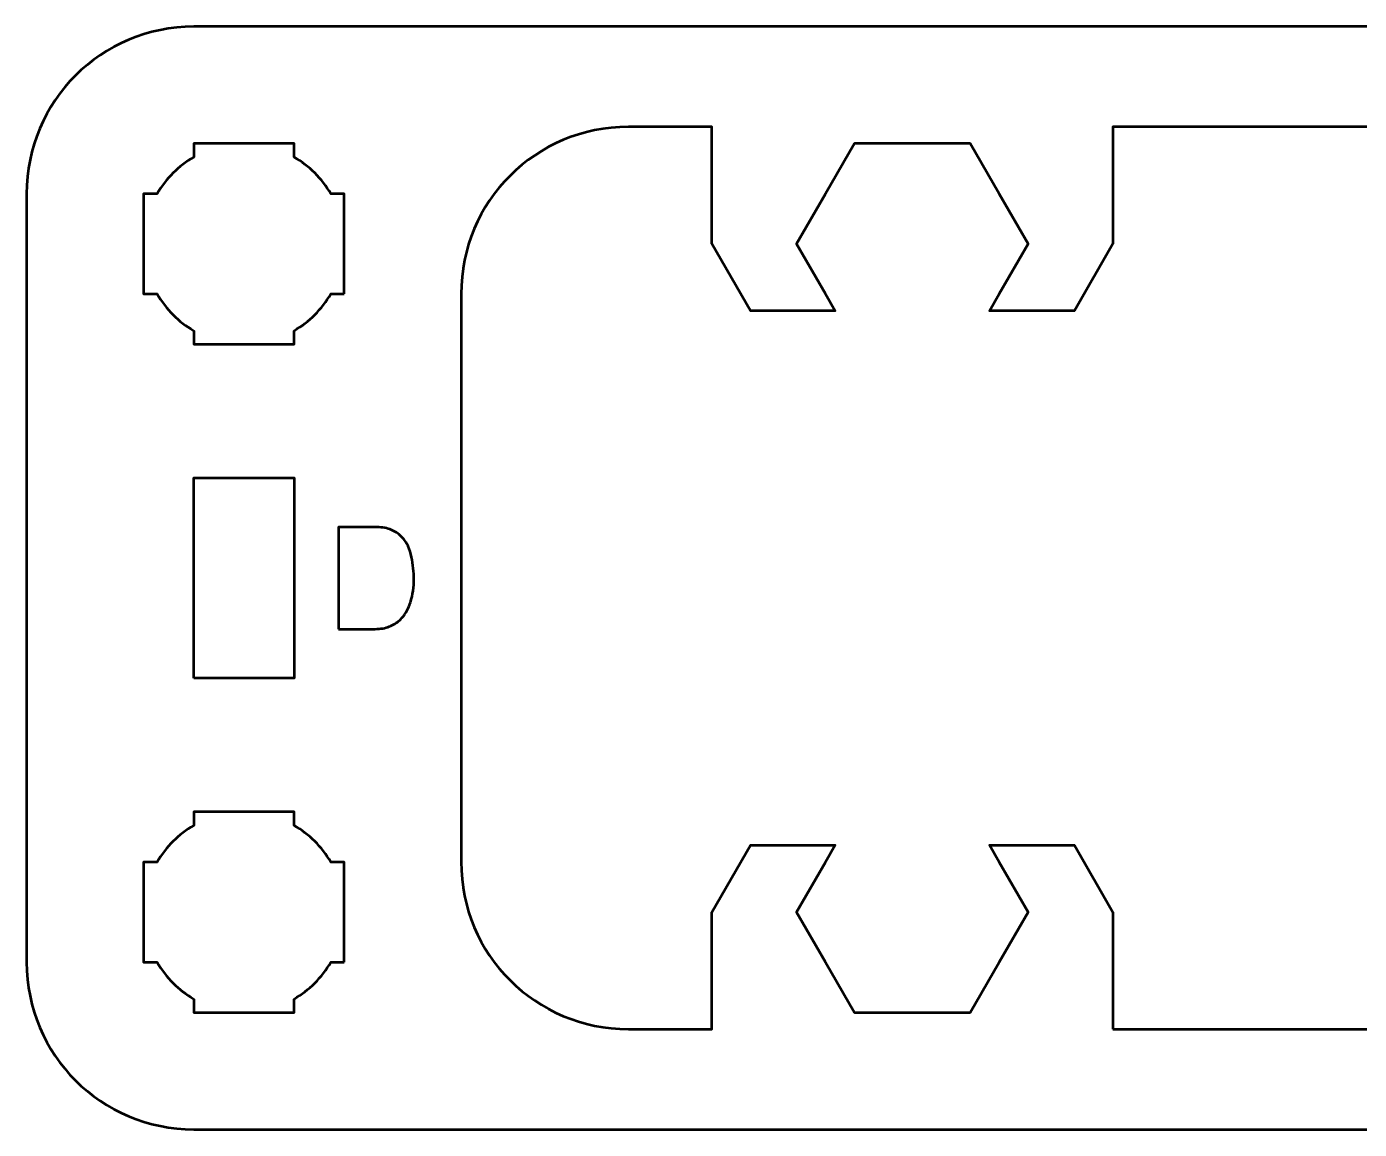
# Model space of a CAD drawing. Header units: centimetres. Extents: x -26.2 to 5.2, y -18.5 to -11.2.
# Drawn here: x -26.15 to -22.163, y -14.5 to -11.2 of the extents above; entities that cross this region are included whole.
import ezdxf

# ---------------------------------------------------------------- set-up
doc = ezdxf.new("R2010")
doc.units = ezdxf.units.CM
doc.header["$MEASUREMENT"] = 0
doc.layers.add('Layer 1', color=7, linetype='Continuous')

msp = doc.modelspace()

# ---------------------------------------------------------------- linework, layer by layer
at = {"layer": 'Layer 1', "lineweight": 53}
for points, knots in [([(-19.35007, -14.49999), (-19.35007, -14.49999), (-25.64992, -14.49999), (-25.64992, -14.49999), (-25.64992, -14.49999), (-25.92705, -14.49999), (-26.15001, -14.27689), (-26.15001, -13.99989), (-26.15001, -13.99989), (-26.15001, -13.99989), (-26.15001, -11.69997), (-26.15001, -11.69997), (-26.15001, -11.69997), (-26.15001, -11.42296), (-25.92705, -11.20001), (-25.64992, -11.20001), (-25.64992, -11.20001), (-25.64992, -11.20001), (-19.35007, -11.20001), (-19.35007, -11.20001), (-19.35007, -11.20001), (-19.07308, -11.20001), (-18.84999, -11.42296), (-18.84999, -11.69997), (-18.84999, -11.69997), (-18.84999, -11.69997), (-18.84999, -13.99989), (-18.84999, -13.99989), (-18.84999, -13.99989), (-18.84999, -14.27689), (-19.07308, -14.49999), (-19.35007, -14.49999)], [0, 0, 0, 0, 0.125, 0.125, 0.125, 0.125, 0.25, 0.25, 0.25, 0.25, 0.375, 0.375, 0.375, 0.375, 0.5, 0.5, 0.5, 0.5, 0.625, 0.625, 0.625, 0.625, 0.75, 0.75, 0.75, 0.75, 0.875, 0.875, 0.875, 0.875, 1, 1, 1, 1]), ([(-22.89998, -14.19999), (-22.89998, -14.19999), (-22.89998, -13.84999), (-22.89998, -13.84999), (-22.89998, -13.84999), (-22.89998, -13.84999), (-23.01544, -13.64999), (-23.01544, -13.64999), (-23.01544, -13.64999), (-23.01544, -13.64999), (-23.26904, -13.64999), (-23.26904, -13.64999), (-23.26904, -13.64999), (-23.26904, -13.64999), (-23.24017, -13.7), (-23.24017, -13.7), (-23.24017, -13.7), (-23.24017, -13.7), (-23.15358, -13.84999), (-23.15358, -13.84999), (-23.15358, -13.84999), (-23.15358, -13.84999), (-23.24017, -13.99998), (-23.24017, -13.99998), (-23.24017, -13.99998), (-23.24017, -13.99998), (-23.32677, -14.14999), (-23.32677, -14.14999), (-23.32677, -14.14999), (-23.32677, -14.14999), (-23.49998, -14.14999), (-23.49998, -14.14999), (-23.49998, -14.14999), (-23.49998, -14.14999), (-23.67319, -14.14999), (-23.67319, -14.14999), (-23.67319, -14.14999), (-23.67319, -14.14999), (-23.75979, -13.99998), (-23.75979, -13.99998), (-23.75979, -13.99998), (-23.75979, -13.99998), (-23.84638, -13.84999), (-23.84638, -13.84999), (-23.84638, -13.84999), (-23.84638, -13.84999), (-23.75979, -13.7), (-23.75979, -13.7), (-23.75979, -13.7), (-23.75979, -13.7), (-23.73092, -13.64999), (-23.73092, -13.64999), (-23.73092, -13.64999), (-23.73092, -13.64999), (-23.98452, -13.64999), (-23.98452, -13.64999), (-23.98452, -13.64999), (-23.98452, -13.64999), (-24.09998, -13.84999), (-24.09998, -13.84999), (-24.09998, -13.84999), (-24.09998, -13.84999), (-24.09998, -14.19999), (-24.09998, -14.19999), (-24.09998, -14.19999), (-24.09998, -14.19999), (-24.34992, -14.19999), (-24.34992, -14.19999), (-24.34992, -14.19999), (-24.62706, -14.19999), (-24.85002, -13.97689), (-24.85002, -13.69989), (-24.85002, -13.69989), (-24.85002, -13.69989), (-24.85002, -11.99997), (-24.85002, -11.99997), (-24.85002, -11.99997), (-24.85002, -11.72296), (-24.62706, -11.50001), (-24.34992, -11.50001), (-24.34992, -11.50001), (-24.34992, -11.50001), (-24.09998, -11.50001), (-24.09998, -11.50001), (-24.09998, -11.50001), (-24.09998, -11.50001), (-24.09998, -11.85001), (-24.09998, -11.85001), (-24.09998, -11.85001), (-24.09998, -11.85001), (-23.98452, -12.05001), (-23.98452, -12.05001), (-23.98452, -12.05001), (-23.98452, -12.05001), (-23.73092, -12.05001), (-23.73092, -12.05001), (-23.73092, -12.05001), (-23.73092, -12.05001), (-23.75979, -12), (-23.75979, -12), (-23.75979, -12), (-23.75979, -12), (-23.84638, -11.85001), (-23.84638, -11.85001), (-23.84638, -11.85001), (-23.84638, -11.85001), (-23.75979, -11.70002), (-23.75979, -11.70002), (-23.75979, -11.70002), (-23.75979, -11.70002), (-23.67319, -11.55001), (-23.67319, -11.55001), (-23.67319, -11.55001), (-23.67319, -11.55001), (-23.49998, -11.55001), (-23.49998, -11.55001), (-23.49998, -11.55001), (-23.49998, -11.55001), (-23.32677, -11.55001), (-23.32677, -11.55001), (-23.32677, -11.55001), (-23.32677, -11.55001), (-23.24017, -11.70002), (-23.24017, -11.70002), (-23.24017, -11.70002), (-23.24017, -11.70002), (-23.15358, -11.85001), (-23.15358, -11.85001), (-23.15358, -11.85001), (-23.15358, -11.85001), (-23.24017, -12), (-23.24017, -12), (-23.24017, -12), (-23.24017, -12), (-23.26904, -12.05001), (-23.26904, -12.05001), (-23.26904, -12.05001), (-23.26904, -12.05001), (-23.01544, -12.05001), (-23.01544, -12.05001), (-23.01544, -12.05001), (-23.01544, -12.05001), (-22.89998, -11.85001), (-22.89998, -11.85001), (-22.89998, -11.85001), (-22.89998, -11.85001), (-22.89998, -11.50001), (-22.89998, -11.50001), (-22.89998, -11.50001), (-22.89998, -11.50001), (-20.55007, -11.50001), (-20.55007, -11.50001), (-20.55007, -11.50001), (-20.27307, -11.50001), (-20.04998, -11.72296), (-20.04998, -11.99997), (-20.04998, -11.99997), (-20.04998, -11.99997), (-20.04998, -13.69989), (-20.04998, -13.69989), (-20.04998, -13.69989), (-20.04998, -13.97689), (-20.27307, -14.19999), (-20.55007, -14.19999), (-20.55007, -14.19999), (-20.55007, -14.19999), (-22.89998, -14.19999), (-22.89998, -14.19999)], [0, 0, 0, 0, 0.0238095, 0.0238095, 0.0238095, 0.0238095, 0.047619, 0.047619, 0.047619, 0.047619, 0.0714286, 0.0714286, 0.0714286, 0.0714286, 0.0952381, 0.0952381, 0.0952381, 0.0952381, 0.1190476, 0.1190476, 0.1190476, 0.1190476, 0.1428571, 0.1428571, 0.1428571, 0.1428571, 0.1666667, 0.1666667, 0.1666667, 0.1666667, 0.1904762, 0.1904762, 0.1904762, 0.1904762, 0.2142857, 0.2142857, 0.2142857, 0.2142857, 0.2380952, 0.2380952, 0.2380952, 0.2380952, 0.2619048, 0.2619048, 0.2619048, 0.2619048, 0.2857143, 0.2857143, 0.2857143, 0.2857143, 0.3095238, 0.3095238, 0.3095238, 0.3095238, 0.3333333, 0.3333333, 0.3333333, 0.3333333, 0.3571429, 0.3571429, 0.3571429, 0.3571429, 0.3809524, 0.3809524, 0.3809524, 0.3809524, 0.4047619, 0.4047619, 0.4047619, 0.4047619, 0.4285714, 0.4285714, 0.4285714, 0.4285714, 0.452381, 0.452381, 0.452381, 0.452381, 0.4761905, 0.4761905, 0.4761905, 0.4761905, 0.5, 0.5, 0.5, 0.5, 0.5238095, 0.5238095, 0.5238095, 0.5238095, 0.547619, 0.547619, 0.547619, 0.547619, 0.5714286, 0.5714286, 0.5714286, 0.5714286, 0.5952381, 0.5952381, 0.5952381, 0.5952381, 0.6190476, 0.6190476, 0.6190476, 0.6190476, 0.6428571, 0.6428571, 0.6428571, 0.6428571, 0.6666667, 0.6666667, 0.6666667, 0.6666667, 0.6904762, 0.6904762, 0.6904762, 0.6904762, 0.7142857, 0.7142857, 0.7142857, 0.7142857, 0.7380952, 0.7380952, 0.7380952, 0.7380952, 0.7619048, 0.7619048, 0.7619048, 0.7619048, 0.7857143, 0.7857143, 0.7857143, 0.7857143, 0.8095238, 0.8095238, 0.8095238, 0.8095238, 0.8333333, 0.8333333, 0.8333333, 0.8333333, 0.8571429, 0.8571429, 0.8571429, 0.8571429, 0.8809524, 0.8809524, 0.8809524, 0.8809524, 0.9047619, 0.9047619, 0.9047619, 0.9047619, 0.9285714, 0.9285714, 0.9285714, 0.9285714, 0.952381, 0.952381, 0.952381, 0.952381, 0.9761905, 0.9761905, 0.9761905, 0.9761905, 1, 1, 1, 1]), ([(-25.19998, -12.00008), (-25.19998, -12.00008), (-25.24009, -12.00008), (-25.24009, -12.00008), (-25.24009, -12.00008), (-25.26641, -12.04556), (-25.30444, -12.08359), (-25.34991, -12.1099), (-25.34991, -12.1099), (-25.34991, -12.1099), (-25.34991, -12.15001), (-25.34991, -12.15001), (-25.34991, -12.15001), (-25.34991, -12.15001), (-25.49998, -12.15001), (-25.49998, -12.15001), (-25.49998, -12.15001), (-25.49998, -12.15001), (-25.64991, -12.15001), (-25.64991, -12.15001), (-25.64991, -12.15001), (-25.64991, -12.15001), (-25.64991, -12.1099), (-25.64991, -12.1099), (-25.64991, -12.1099), (-25.69553, -12.08359), (-25.73345, -12.04556), (-25.75977, -12.00008), (-25.75977, -12.00008), (-25.75977, -12.00008), (-25.79999, -12.00008), (-25.79999, -12.00008), (-25.79999, -12.00008), (-25.79999, -12.00008), (-25.79999, -11.85001), (-25.79999, -11.85001), (-25.79999, -11.85001), (-25.79999, -11.85001), (-25.79999, -11.70008), (-25.79999, -11.70008), (-25.79999, -11.70008), (-25.79999, -11.70008), (-25.75977, -11.70008), (-25.75977, -11.70008), (-25.75977, -11.70008), (-25.73345, -11.65461), (-25.69553, -11.61658), (-25.64991, -11.59026), (-25.64991, -11.59026), (-25.64991, -11.59026), (-25.64991, -11.55001), (-25.64991, -11.55001), (-25.64991, -11.55001), (-25.64991, -11.55001), (-25.49998, -11.55001), (-25.49998, -11.55001), (-25.49998, -11.55001), (-25.49998, -11.55001), (-25.34991, -11.55001), (-25.34991, -11.55001), (-25.34991, -11.55001), (-25.34991, -11.55001), (-25.34991, -11.59026), (-25.34991, -11.59026), (-25.34991, -11.59026), (-25.30444, -11.61658), (-25.26641, -11.65461), (-25.24009, -11.70008), (-25.24009, -11.70008), (-25.24009, -11.70008), (-25.19998, -11.70008), (-25.19998, -11.70008), (-25.19998, -11.70008), (-25.19998, -11.70008), (-25.19998, -11.85001), (-25.19998, -11.85001), (-25.19998, -11.85001), (-25.19998, -11.85001), (-25.19998, -12.00008), (-25.19998, -12.00008)], [0, 0, 0, 0, 0.05, 0.05, 0.05, 0.05, 0.1, 0.1, 0.1, 0.1, 0.15, 0.15, 0.15, 0.15, 0.2, 0.2, 0.2, 0.2, 0.25, 0.25, 0.25, 0.25, 0.3, 0.3, 0.3, 0.3, 0.35, 0.35, 0.35, 0.35, 0.4, 0.4, 0.4, 0.4, 0.45, 0.45, 0.45, 0.45, 0.5, 0.5, 0.5, 0.5, 0.55, 0.55, 0.55, 0.55, 0.6, 0.6, 0.6, 0.6, 0.65, 0.65, 0.65, 0.65, 0.7, 0.7, 0.7, 0.7, 0.75, 0.75, 0.75, 0.75, 0.8, 0.8, 0.8, 0.8, 0.85, 0.85, 0.85, 0.85, 0.9, 0.9, 0.9, 0.9, 0.95, 0.95, 0.95, 0.95, 1, 1, 1, 1]), ([(-25.65006, -13.15002), (-25.65006, -13.15002), (-25.35006, -13.15002), (-25.35006, -13.15002), (-25.35006, -13.15002), (-25.35006, -13.15002), (-25.35006, -12.55002), (-25.35006, -12.55002), (-25.35006, -12.55002), (-25.35006, -12.55002), (-25.65006, -12.55002), (-25.65006, -12.55002), (-25.65006, -12.55002), (-25.65006, -12.55002), (-25.65006, -13.15002), (-25.65006, -13.15002)], [0, 0, 0, 0, 0.25, 0.25, 0.25, 0.25, 0.5, 0.5, 0.5, 0.5, 0.75, 0.75, 0.75, 0.75, 1, 1, 1, 1]), ([(-25.19998, -14.00008), (-25.19998, -14.00008), (-25.24009, -14.00008), (-25.24009, -14.00008), (-25.24009, -14.00008), (-25.26641, -14.04556), (-25.30444, -14.08359), (-25.34991, -14.1099), (-25.34991, -14.1099), (-25.34991, -14.1099), (-25.34991, -14.15001), (-25.34991, -14.15001), (-25.34991, -14.15001), (-25.34991, -14.15001), (-25.49998, -14.15001), (-25.49998, -14.15001), (-25.49998, -14.15001), (-25.49998, -14.15001), (-25.64991, -14.15001), (-25.64991, -14.15001), (-25.64991, -14.15001), (-25.64991, -14.15001), (-25.64991, -14.1099), (-25.64991, -14.1099), (-25.64991, -14.1099), (-25.69553, -14.08359), (-25.73345, -14.04556), (-25.75977, -14.00008), (-25.75977, -14.00008), (-25.75977, -14.00008), (-25.79999, -14.00008), (-25.79999, -14.00008), (-25.79999, -14.00008), (-25.79999, -14.00008), (-25.79999, -13.85001), (-25.79999, -13.85001), (-25.79999, -13.85001), (-25.79999, -13.85001), (-25.79999, -13.70008), (-25.79999, -13.70008), (-25.79999, -13.70008), (-25.79999, -13.70008), (-25.75977, -13.70008), (-25.75977, -13.70008), (-25.75977, -13.70008), (-25.73345, -13.65461), (-25.69553, -13.61658), (-25.64991, -13.59026), (-25.64991, -13.59026), (-25.64991, -13.59026), (-25.64991, -13.55001), (-25.64991, -13.55001), (-25.64991, -13.55001), (-25.64991, -13.55001), (-25.49998, -13.55001), (-25.49998, -13.55001), (-25.49998, -13.55001), (-25.49998, -13.55001), (-25.34991, -13.55001), (-25.34991, -13.55001), (-25.34991, -13.55001), (-25.34991, -13.55001), (-25.34991, -13.59026), (-25.34991, -13.59026), (-25.34991, -13.59026), (-25.30444, -13.61658), (-25.26641, -13.65461), (-25.24009, -13.70008), (-25.24009, -13.70008), (-25.24009, -13.70008), (-25.19998, -13.70008), (-25.19998, -13.70008), (-25.19998, -13.70008), (-25.19998, -13.70008), (-25.19998, -13.85001), (-25.19998, -13.85001), (-25.19998, -13.85001), (-25.19998, -13.85001), (-25.19998, -14.00008), (-25.19998, -14.00008)], [0, 0, 0, 0, 0.05, 0.05, 0.05, 0.05, 0.1, 0.1, 0.1, 0.1, 0.15, 0.15, 0.15, 0.15, 0.2, 0.2, 0.2, 0.2, 0.25, 0.25, 0.25, 0.25, 0.3, 0.3, 0.3, 0.3, 0.35, 0.35, 0.35, 0.35, 0.4, 0.4, 0.4, 0.4, 0.45, 0.45, 0.45, 0.45, 0.5, 0.5, 0.5, 0.5, 0.55, 0.55, 0.55, 0.55, 0.6, 0.6, 0.6, 0.6, 0.65, 0.65, 0.65, 0.65, 0.7, 0.7, 0.7, 0.7, 0.75, 0.75, 0.75, 0.75, 0.8, 0.8, 0.8, 0.8, 0.85, 0.85, 0.85, 0.85, 0.9, 0.9, 0.9, 0.9, 0.95, 0.95, 0.95, 0.95, 1, 1, 1, 1])]:
    msp.add_open_spline(points, degree=3, knots=knots, dxfattribs=at)
at = {"layer": 'Layer 1', "color": 5, "lineweight": 53}
msp.add_open_spline([(-25.21741, -13.00263), (-25.21741, -13.00263), (-25.21741, -12.69741), (-25.21741, -12.69741), (-25.21741, -12.69741), (-25.21741, -12.69741), (-25.10734, -12.69741), (-25.10734, -12.69741), (-25.10734, -12.69741), (-25.09062, -12.69748), (-25.07616, -12.69967), (-25.06395, -12.70397), (-25.06395, -12.70397), (-25.05182, -12.70827), (-25.04152, -12.7142), (-25.03319, -12.72168), (-25.03319, -12.72168), (-25.0248, -12.72923), (-25.01802, -12.73791), (-25.01273, -12.74764), (-25.01273, -12.74764), (-25.00744, -12.75745), (-25.00335, -12.76789), (-25.00045, -12.77897), (-25.00045, -12.77897), (-24.99756, -12.78998), (-24.99552, -12.8012), (-24.99425, -12.81255), (-24.99425, -12.81255), (-24.99298, -12.82391), (-24.99213, -12.83492), (-24.99178, -12.84557), (-24.99178, -12.84557), (-24.99128, -12.85623), (-24.99163, -12.86745), (-24.99276, -12.87923), (-24.99276, -12.87923), (-24.99389, -12.89101), (-24.99601, -12.90279), (-24.99918, -12.91451), (-24.99918, -12.91451), (-25.00229, -12.92622), (-25.00673, -12.93737), (-25.01245, -12.94788), (-25.01245, -12.94788), (-25.01809, -12.95846), (-25.02529, -12.96785), (-25.0339, -12.97603), (-25.0339, -12.97603), (-25.04258, -12.98422), (-25.05295, -12.99071), (-25.06508, -12.99543), (-25.06508, -12.99543), (-25.07722, -13.00016), (-25.09133, -13.00256), (-25.10734, -13.00263), (-25.10734, -13.00263), (-25.10734, -13.00263), (-25.21741, -13.00263), (-25.21741, -13.00263)], degree=3, knots=[0, 0, 0, 0, 0.0666667, 0.0666667, 0.0666667, 0.0666667, 0.1333333, 0.1333333, 0.1333333, 0.1333333, 0.2, 0.2, 0.2, 0.2, 0.2666667, 0.2666667, 0.2666667, 0.2666667, 0.3333333, 0.3333333, 0.3333333, 0.3333333, 0.4, 0.4, 0.4, 0.4, 0.4666667, 0.4666667, 0.4666667, 0.4666667, 0.5333333, 0.5333333, 0.5333333, 0.5333333, 0.6, 0.6, 0.6, 0.6, 0.6666667, 0.6666667, 0.6666667, 0.6666667, 0.7333333, 0.7333333, 0.7333333, 0.7333333, 0.8, 0.8, 0.8, 0.8, 0.8666667, 0.8666667, 0.8666667, 0.8666667, 0.9333333, 0.9333333, 0.9333333, 0.9333333, 1, 1, 1, 1], dxfattribs=at)
msp.add_open_spline([(-25.21741, -13.00263), (-25.21741, -13.00263), (-25.21741, -12.69741), (-25.21741, -12.69741), (-25.21741, -12.69741), (-25.21741, -12.69741), (-25.10734, -12.69741), (-25.10734, -12.69741), (-25.10734, -12.69741), (-25.09062, -12.69748), (-25.07616, -12.69967), (-25.06395, -12.70397), (-25.06395, -12.70397), (-25.05182, -12.70827), (-25.04152, -12.7142), (-25.03319, -12.72168), (-25.03319, -12.72168), (-25.0248, -12.72923), (-25.01802, -12.73791), (-25.01273, -12.74764), (-25.01273, -12.74764), (-25.00744, -12.75745), (-25.00335, -12.76789), (-25.00045, -12.77897), (-25.00045, -12.77897), (-24.99756, -12.78998), (-24.99552, -12.8012), (-24.99425, -12.81255), (-24.99425, -12.81255), (-24.99298, -12.82391), (-24.99213, -12.83492), (-24.99178, -12.84557), (-24.99178, -12.84557), (-24.99128, -12.85623), (-24.99163, -12.86745), (-24.99276, -12.87923), (-24.99276, -12.87923), (-24.99389, -12.89101), (-24.99601, -12.90279), (-24.99918, -12.91451), (-24.99918, -12.91451), (-25.00229, -12.92622), (-25.00673, -12.93737), (-25.01245, -12.94788), (-25.01245, -12.94788), (-25.01809, -12.95846), (-25.02529, -12.96785), (-25.0339, -12.97603), (-25.0339, -12.97603), (-25.04258, -12.98422), (-25.05295, -12.99071), (-25.06508, -12.99543), (-25.06508, -12.99543), (-25.07722, -13.00016), (-25.09133, -13.00256), (-25.10734, -13.00263), (-25.10734, -13.00263), (-25.10734, -13.00263), (-25.21741, -13.00263), (-25.21741, -13.00263)], degree=3, knots=[0, 0, 0, 0, 0.0666667, 0.0666667, 0.0666667, 0.0666667, 0.1333333, 0.1333333, 0.1333333, 0.1333333, 0.2, 0.2, 0.2, 0.2, 0.2666667, 0.2666667, 0.2666667, 0.2666667, 0.3333333, 0.3333333, 0.3333333, 0.3333333, 0.4, 0.4, 0.4, 0.4, 0.4666667, 0.4666667, 0.4666667, 0.4666667, 0.5333333, 0.5333333, 0.5333333, 0.5333333, 0.6, 0.6, 0.6, 0.6, 0.6666667, 0.6666667, 0.6666667, 0.6666667, 0.7333333, 0.7333333, 0.7333333, 0.7333333, 0.8, 0.8, 0.8, 0.8, 0.8666667, 0.8666667, 0.8666667, 0.8666667, 0.9333333, 0.9333333, 0.9333333, 0.9333333, 1, 1, 1, 1], dxfattribs=at)

doc.saveas('drawing.dxf')
